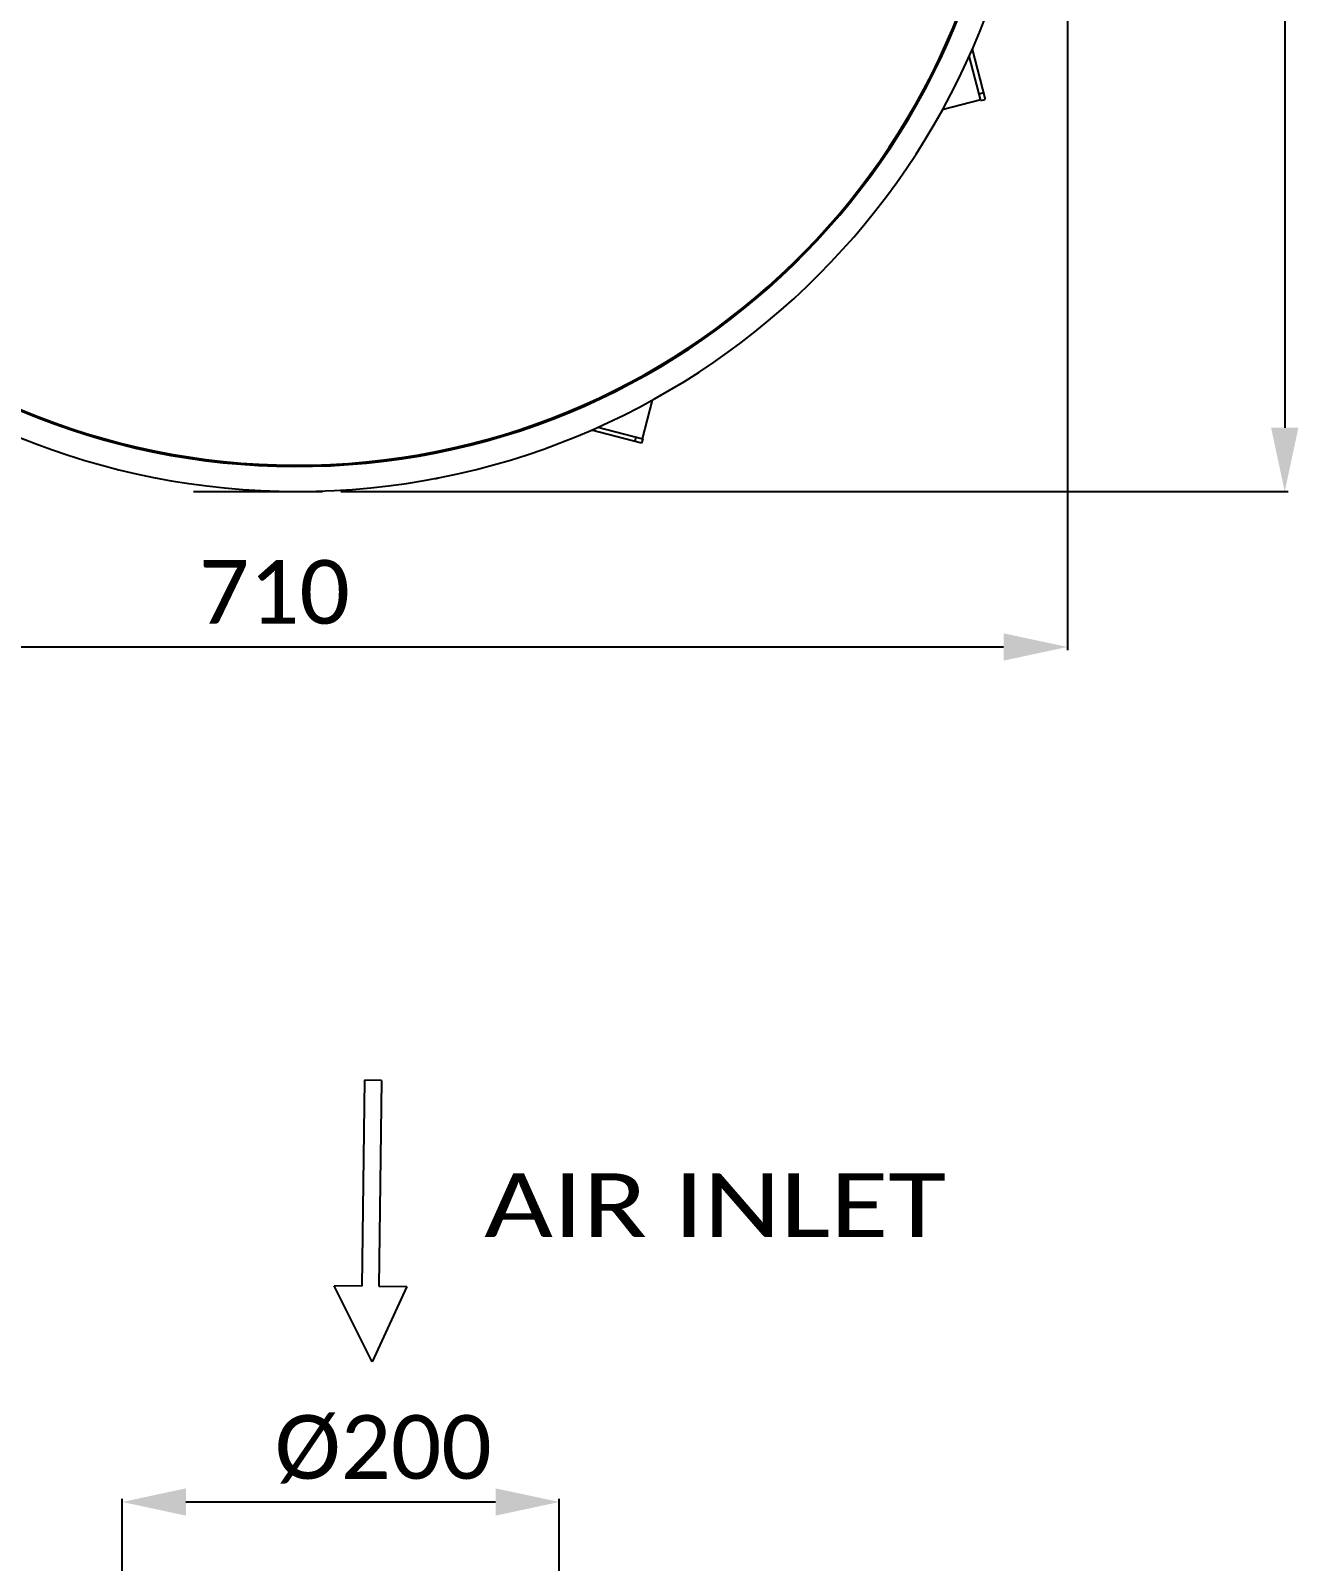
# Model space of a CAD drawing. Header units: millimetres. Extents: x 581 to 3895, y 0 to 3492.
# Drawn here: x 1262 to 1842, y 1899 to 2599 of the extents above; entities that cross this region are included whole.
import ezdxf
from ezdxf.enums import TextEntityAlignment as Align

# ---------------------------------------------------------------- set-up
doc = ezdxf.new("R2010")
doc.units = ezdxf.units.MM
doc.header["$LTSCALE"] = 272.25
doc.header["$PDMODE"] = 3
doc.header["$PDSIZE"] = 8
doc.layers.get('0').update_dxf_attribs({"linetype": 'CONTINUOUS'})
doc.layers.get('Defpoints').update_dxf_attribs({"linetype": 'CONTINUOUS'})
doc.layers.add('02___PRT_ALL_AXES', color=7, linetype='CONTINUOUS')
doc.styles.get("Standard").update_dxf_attribs({"font": 'calibri.ttf'})
doc.dimstyles.new('DIMSTYLE_1', dxfattribs={"dimtxt": 29.166667, "dimasz": 29.166667, "dimexe": 1.5, "dimexo": 1, "dimgap": 0.875, "dimtad": 1, "dimdsep": 46, "dimtxsty": 'Standard', "dimblk": '_FILLED', "dimblk1": '_FILLED', "dimblk2": '_FILLED', "dimcen": 0.09, "dimazin": 2, "dimtp": 0.01, "dimtm": 0.01, "dimtfac": 1, "dimtofl": 0, "dimtmove": 0, "dimatfit": 3, "dimldrblk": '_FILLED', "dimfxl": 0, "dimtolj": 1, "dimarcsym": 0})
doc.dimstyles.new('DIMSTYLE_2', dxfattribs={"dimtxt": 29.166667, "dimasz": 29.166667, "dimexe": 1.5, "dimexo": 1, "dimgap": 0.875, "dimtad": 1, "dimlfac": 0.12, "dimdsep": 46, "dimtxsty": 'Standard', "dimblk": '_FILLED', "dimblk1": '_FILLED', "dimblk2": '_FILLED', "dimcen": 0.09, "dimazin": 2, "dimtp": 0.01, "dimtm": 0.01, "dimtfac": 1, "dimtofl": 0, "dimtmove": 0, "dimatfit": 3, "dimldrblk": '_FILLED', "dimfxl": 0, "dimtolj": 1, "dimarcsym": 0})

# ---------------------------------------------------------------- blocks, each defined once
blk = doc.blocks.new('_FILLED')
at = {"color": 0, "linetype": 'ByBlock'}
blk.add_solid([(0, 0), (-1, 0.214), (-1, -0.214)], dxfattribs=at)
blk = doc.blocks.new('*D68')
at = {"color": 0, "linetype": 'Continuous', "lineweight": -2}
for p, q in [((1303.47, 1822.01), (1303.47, 1927.44)), ((1503.47, 1823.86), (1503.47, 1927.44)), ((1332.63, 1925.94), (1474.3, 1925.94))]:
    blk.add_line(p, q, dxfattribs=at)
at = {"layer": 'Defpoints', "color": 0}
for p in [(1503.47, 1925.94), (1503.47, 1822.86), (1303.47, 1821.01)]:
    blk.add_point(p, dxfattribs=at)
at = {"color": 0, "linetype": 'ByBlock', "lineweight": -2, "xscale": 29.1666666667, "yscale": 29.1666666667, "zscale": 29.1666666667, "rotation": 180}
blk.add_blockref('_FILLED', (1303.47, 1925.94), dxfattribs=at)
at = {"color": 0, "linetype": 'ByBlock', "lineweight": -2, "xscale": 29.1666666667, "yscale": 29.1666666667, "zscale": 29.1666666667}
blk.add_blockref('_FILLED', (1503.47, 1925.94), dxfattribs=at)
at = {"color": 0, "insert": (1422.91, 1965.7), "char_height": 29.167, "attachment_point": 2, "line_spacing_factor": 0.9}
blk.add_mtext('\\A1;%%c200', dxfattribs=at)
blk = doc.blocks.new('*D70')
at = {"color": 0, "linetype": 'Continuous', "lineweight": -2}
for p, q in [((1735.97, 2705.29), (1735.97, 2315.66)), ((1010.57, 2618.72), (1010.57, 2315.66)), ((1039.73, 2317.16), (1706.8, 2317.16))]:
    blk.add_line(p, q, dxfattribs=at)
at = {"layer": 'Defpoints', "color": 0}
for p in [(1735.97, 2706.29), (1010.57, 2619.72), (1735.97, 2317.16)]:
    blk.add_point(p, dxfattribs=at)
at = {"color": 0, "linetype": 'ByBlock', "lineweight": -2, "xscale": 29.1666666667, "yscale": 29.1666666667, "zscale": 29.1666666667, "rotation": 180}
blk.add_blockref('_FILLED', (1010.57, 2317.16), dxfattribs=at)
at = {"color": 0, "linetype": 'ByBlock', "lineweight": -2, "xscale": 29.1666666667, "yscale": 29.1666666667, "zscale": 29.1666666667}
blk.add_blockref('_FILLED', (1735.97, 2317.16), dxfattribs=at)
at = {"color": 0, "insert": (1373.07, 2356.93), "char_height": 29.167, "attachment_point": 2, "line_spacing_factor": 0.9}
blk.add_mtext('\\A1;710', dxfattribs=at)
blk = doc.blocks.new('*D71')
at = {"color": 0, "linetype": 'Continuous', "lineweight": -2}
for p, q in [((1402.53, 3061.67), (1836.92, 3061.67)), ((1835.42, 3032.51), (1835.42, 2417.48)), ((1403.51, 2388.31), (1836.92, 2388.31))]:
    blk.add_line(p, q, dxfattribs=at)
at = {"layer": 'Defpoints', "color": 0}
for p in [(1401.53, 3061.67), (1402.51, 2388.31), (1835.42, 2388.31)]:
    blk.add_point(p, dxfattribs=at)
at = {"color": 0, "linetype": 'ByBlock', "lineweight": -2, "xscale": 29.1666666667, "yscale": 29.1666666667, "zscale": 29.1666666667}
for p, rotation in [((1835.42, 3061.67), 89.99999999999999), ((1835.42, 2388.31), 270)]:
    blk.add_blockref('_FILLED', p, dxfattribs=dict(at, rotation=rotation))
at = {"color": 0, "insert": (1795.65, 2713.79), "char_height": 29.167, "attachment_point": 2, "rotation": 90, "line_spacing_factor": 0.9}
blk.add_mtext('\\A1;674', dxfattribs=at)
blk = doc.blocks.new('ARROW_4_BL0', base_point=(1783.98, 2165.24))
at = {"color": 7, "linetype": 'Continuous'}
for p, q in [((1781.21, 2229.65), (1780.09, 2135.41)), ((1789, 2229.56), (1781.21, 2229.65)), ((1789, 2229.56), (1787.88, 2135.32)), ((1780.09, 2135.41), (1767.32, 2135.56)), ((1784.8, 2100.83), (1767.32, 2135.56)), ((1800.65, 2135.17), (1784.8, 2100.83)), ((1787.88, 2135.32), (1800.65, 2135.17))]:
    blk.add_line(p, q, dxfattribs=at)

msp = doc.modelspace()

# ---------------------------------------------------------------- linework, layer by layer
at = {"linetype": 'Continuous'}
for p, q in [((1696.42, 2567.174), (1691.063, 2587.683)), ((1692.361, 2590.626), (1698.356, 2567.68)), ((1695.601, 2570.312), (1697.536, 2570.818)), ((1696.341, 2567.479), (1678.712, 2562.873)), ((1696.42, 2567.174), (1698.356, 2567.68)), ((1545.925, 2430.08), (1541.323, 2412.462)), ((1541.122, 2410.448), (1518.197, 2416.436)), ((1521.115, 2417.741), (1541.627, 2412.383)), ((1538.489, 2413.203), (1537.984, 2411.268)), ((1541.627, 2412.383), (1541.122, 2410.448)), ((1446.406, 2394.275), (1446.582, 2394.275)), ((1336.137, 2388.313), (1395.175, 2388.313))]:
    msp.add_line(p, q, dxfattribs=at)
msp.add_arc((1446.586, 2398.275), 4, 269.938925, 293.343637, dxfattribs=at)
at = {"layer": '02___PRT_ALL_AXES', "linetype": 'Continuous'}
for radius, start, end in [(337, 7.614362, 357.527084), (325.585, 5, 0), (325, 5, 0)]:
    msp.add_arc((1383.467, 2725.333), radius, start, end, dxfattribs=at)

# ---------------------------------------------------------------- block references
at = {"linetype": 'Continuous'}
msp.add_blockref('ARROW_4_BL0', (1417.046, 2054.551), dxfattribs=at)

# ---------------------------------------------------------------- texts
at = {"linetype": 'Continuous', "width": 1.181322}
msp.add_text('AIR INLET', height=29.1667, dxfattribs=at).set_placement((1469.127, 2047.168), (1680.444, 2047.168), align=Align.FIT)

# ---------------------------------------------------------------- dimensions: what is measured, and where the dimension line sits
at = {"linetype": 'Continuous'}
dim = msp.add_linear_dim(base=(1835.418, 2388.313), p1=(1401.53, 3061.672), p2=(1402.508, 2388.313), angle=270, text='674', dimstyle='DIMSTYLE_2', dxfattribs=at)
dim.commit()
dim.dimension.update_dxf_attribs({"geometry": '*D71', "text_midpoint": (1835.418, 2713.794), "dimtype": 160})
for base, p1, p2, text, picture, middle in [((1735.971, 2317.163), (1010.566, 2619.718), (1735.971, 2706.293), '710', '*D70', (1373.072, 2317.163)), ((1503.467, 1925.935), (1303.467, 1821.014), (1503.467, 1822.862), '%%c<>', '*D68', (1422.912, 1925.935))]:
    dim = msp.add_linear_dim(base=base, p1=p1, p2=p2, text=text, dimstyle='DIMSTYLE_1', dxfattribs=at)
    dim.commit()
    dim.dimension.update_dxf_attribs({"geometry": picture, "text_midpoint": middle, "dimtype": 160})

doc.saveas('drawing.dxf')
